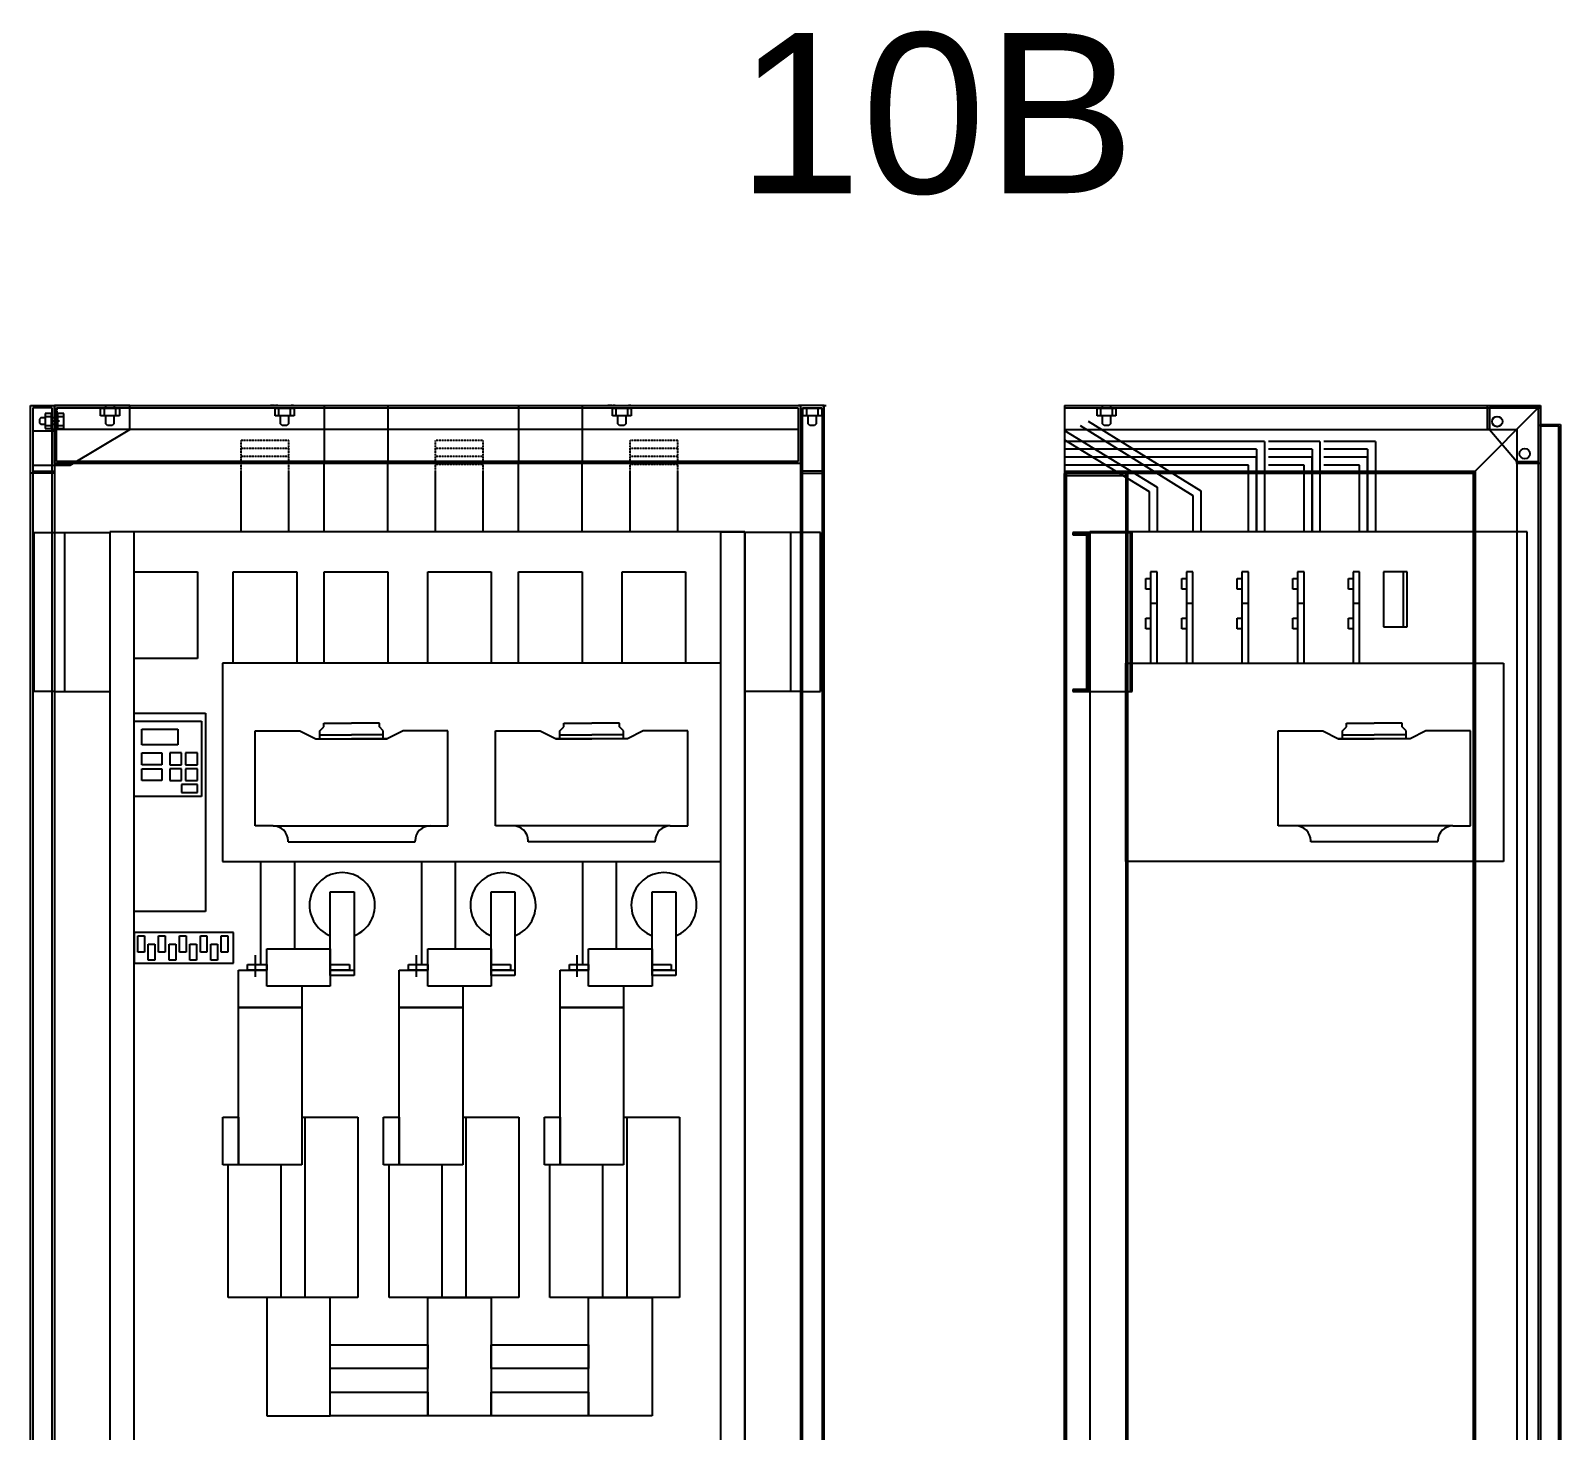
# Model space of a CAD drawing. Header units: millimetres. Extents: x 3151 to 30896, y 1337 to 7086.
# Drawn here: x 7179 to 9106, y 2246 to 4009 of the extents above; entities that cross this region are included whole.
import ezdxf

# ---------------------------------------------------------------- set-up
doc = ezdxf.new("R2010")
doc.units = ezdxf.units.MM
for name, pattern in [('CENTER', [2, 1.25, -0.25, 0.25, -0.25]), ('DASHED', [0.75, 0.5, -0.25]), ('DASHED2', [0.375, 0.25, -0.125])]:
    doc.linetypes.add(name, pattern=pattern)
doc.styles.get("Standard").update_dxf_attribs({"font": 'arial.ttf'})

msp = doc.modelspace()

# ---------------------------------------------------------------- hatches: boundary and pattern name
msp.add_hatch(color=7).paths.add_polyline_path([(9051.5, 3463.7), (9051.5, 3466.3), (9078.8, 3466.3), (9078.8, 3534), (9017.1, 3534), (9017.1, 3506.7), (9014.5, 3506.7), (9014.5, 3536.7), (9081.5, 3536.7), (9081.5, 3463.7)])
at = {"linetype": 'Continuous'}
msp.add_hatch(color=7, dxfattribs=at).paths.add_polyline_path([(8564.3, 3176.7), (8567, 3176.7), (8567, 3376.7), (8564.3, 3376.7)])

# ---------------------------------------------------------------- linework, layer by layer
at = {"color": 7}
for p, q in [((7178.8, 3451.7), (7178.8, 3536.7)), ((7178.8, 3536.7), (7208.8, 3536.7)), ((7178.8, 1336.7), (7178.8, 3536.7)), ((7178.8, 3536.7), (7208.8, 3536.7)), ((7206.2, 3534), (7181.5, 3534)), ((7181.5, 3534), (7181.5, 3454.3)), ((7206.2, 3534), (7181.5, 3534)), ((7181.5, 3534), (7181.5, 1339.3)), ((7206.2, 3506.7), (7206.2, 3534)), ((7206.2, 1339.3), (7206.2, 3534)), ((7208.8, 3536.7), (7208.8, 3506.7)), ((7208.8, 3536.7), (7208.8, 3504.7)), ((7303.8, 3536.7), (7208.8, 3536.7)), ((7208.8, 3536.7), (7208.8, 1336.7)), ((7208.8, 3463.7), (7208.8, 3536.7)), ((7208.8, 3536.7), (8148.8, 3536.7)), ((7211.5, 3534), (8146.2, 3534)), ((7211.5, 3466.3), (7211.5, 3534)), ((7266.3, 3536.7), (7261.3, 3536.7)), ((7266.9, 3533.7), (7290.7, 3533.7)), ((7266.9, 3523.7), (7266.9, 3533.7)), ((7270.3, 3536.7), (7267.3, 3536.7)), ((7271.8, 3523.7), (7271.8, 3533.7)), ((7271.8, 3533.7), (7285.8, 3533.7)), ((7285.8, 3533.7), (7285.8, 3523.7)), ((7290.3, 3536.7), (7287.3, 3536.7)), ((7290.7, 3533.7), (7290.7, 3523.7)), ((7291.3, 3536.7), (7296.3, 3536.7)), ((7303.8, 3506.7), (7303.8, 3536.7)), ((7486.3, 3536.7, 62.6), (7481.3, 3536.7, 62.6)), ((7486.9, 3533.7, 62.6), (7510.8, 3533.7, 62.6)), ((7486.9, 3523.7, 62.6), (7486.9, 3533.7, 62.6)), ((7490.3, 3536.7, 62.6), (7487.3, 3536.7, 62.6)), ((7491.8, 3523.7, 62.6), (7491.8, 3533.7, 62.6)), ((7491.8, 3533.7, 62.6), (7505.8, 3533.7, 62.6)), ((7505.8, 3533.7, 62.6), (7505.8, 3523.7, 62.6)), ((7510.3, 3536.7, 62.6), (7507.3, 3536.7, 62.6)), ((7510.8, 3533.7, 62.6), (7510.8, 3523.7, 62.6)), ((7511.3, 3536.7, 62.6), (7516.3, 3536.7, 62.6)), ((7548.8, 3536.7, 62.6), (7548.8, 3463.7, 62.6)), ((7548.8, 3534, 62.6), (7628.8, 3534, 62.6)), ((7628.8, 3536.7, 62.6), (7628.8, 3463.7, 62.6)), ((7793.8, 3536.7), (7793.8, 3463.7)), ((7873.8, 3536.7), (7873.8, 3463.7)), ((7911.3, 3536.7), (7906.3, 3536.7)), ((7911.9, 3533.7), (7935.8, 3533.7)), ((7911.9, 3523.7), (7911.9, 3533.7)), ((7915.3, 3536.7), (7912.3, 3536.7)), ((7916.8, 3523.7), (7916.8, 3533.7)), ((7916.8, 3533.7), (7930.8, 3533.7)), ((7930.8, 3533.7), (7930.8, 3523.7)), ((7935.3, 3536.7), (7932.3, 3536.7)), ((7935.8, 3533.7), (7935.8, 3523.7)), ((7936.3, 3536.7), (7941.3, 3536.7)), ((8146.2, 3534), (8146.2, 3466.3)), ((8151.3, 3536.7), (8146.3, 3536.7)), ((8178.8, 3536.7), (8148.8, 3536.7)), ((8148.8, 3536.7), (8148.8, 3506.7)), ((8178.8, 3536.7), (8148.8, 3536.7)), ((8148.8, 3536.7), (8148.8, 1336.7)), ((8148.8, 3536.7), (8148.8, 3463.7)), ((8151.5, 3506.7), (8151.5, 3534)), ((8151.5, 3534), (8176.2, 3534)), ((8151.5, 3534), (8176.2, 3534)), ((8151.5, 1339.3), (8151.5, 3534)), ((8151.9, 3533.7), (8175.8, 3533.7)), ((8151.9, 3523.7), (8151.9, 3533.7)), ((8155.3, 3536.7), (8152.3, 3536.7)), ((8156.8, 3523.7), (8156.8, 3533.7)), ((8156.8, 3533.7), (8170.8, 3533.7)), ((8170.8, 3533.7), (8170.8, 3523.7)), ((8175.3, 3536.7), (8172.3, 3536.7)), ((8175.8, 3533.7), (8175.8, 3523.7)), ((8176.2, 3534), (8176.2, 3454.3)), ((8176.2, 3534), (8176.2, 1339.3)), ((8176.3, 3536.7), (8181.3, 3536.7)), ((8178.8, 3451.7), (8178.8, 3536.7)), ((8178.8, 1336.7), (8178.8, 3536.7)), ((8481.5, 3536.7), (8551.5, 3536.7)), ((8481.5, 3536.7), (9081.5, 3536.7)), ((8481.5, 3536.7), (8481.5, 1336.7)), ((8481.5, 3534), (9081.5, 3534)), ((8522.6, 3533.7), (8546.4, 3533.7)), ((8522.6, 3523.7), (8522.6, 3533.7)), ((8527.5, 3523.7), (8527.5, 3533.7)), ((8527.5, 3533.7), (8541.5, 3533.7)), ((8529.5, 3533.7), (8529.5, 3536.7)), ((8539.5, 3536.7), (8539.5, 3533.7)), ((8541.5, 3533.7), (8541.5, 3523.7)), ((8546.4, 3533.7), (8546.4, 3523.7)), ((9081.5, 3536.7), (8996.5, 3451.7)), ((9014.5, 3506.7), (9014.5, 3536.7)), ((9014.5, 3536.7), (9081.5, 3536.7)), ((9078.8, 3534), (9017.1, 3534)), ((9017.1, 3534), (9017.1, 3506.7)), ((9078.8, 1336.7), (9078.8, 3536.7)), ((9078.8, 3466.3), (9078.8, 3534)), ((9081.5, 3536.7), (9081.5, 1336.7)), ((9081.5, 3536.7), (9081.5, 3463.7)), ((7191.7, 3521.2), (7190.1, 3519.6)), ((7190.1, 3519.6), (7190.1, 3514.8)), ((7190.1, 3514.8), (7191.7, 3513.2)), ((7197.3, 3521.2), (7191.7, 3521.2)), ((7191.7, 3513.2), (7197.3, 3513.2)), ((7205.3, 3526.7), (7197.3, 3526.7)), ((7197.3, 3526.7), (7197.3, 3507.7)), ((7197.3, 3522.8), (7197.3, 3511.6)), ((7205.3, 3522.8), (7197.3, 3522.8)), ((7197.3, 3511.6), (7205.3, 3511.6)), ((7205.3, 3507.7), (7205.3, 3526.7)), ((7205.3, 3511.6), (7205.3, 3522.8)), ((7212.7, 3521.2), (7205.3, 3521.2)), ((7205.3, 3513.2), (7212.7, 3513.2)), ((7220.7, 3526.7), (7212.7, 3526.7)), ((7212.7, 3526.7), (7212.7, 3507.7)), ((7212.7, 3522.8), (7212.7, 3511.6)), ((7220.7, 3522.8), (7212.7, 3522.8)), ((7212.7, 3513.2), (7212.7, 3521.2)), ((7212.7, 3511.6), (7220.7, 3511.6)), ((7220.7, 3507.7), (7220.7, 3526.7)), ((7220.7, 3511.6), (7220.7, 3522.8)), ((7290.7, 3523.7), (7266.9, 3523.7)), ((7285.8, 3523.7), (7271.8, 3523.7)), ((7273.8, 3513.8), (7273.8, 3523.7)), ((7275.8, 3511.8), (7273.8, 3513.8)), ((7281.8, 3511.8), (7275.8, 3511.8)), ((7283.8, 3513.8), (7281.8, 3511.8)), ((7283.8, 3523.7), (7283.8, 3513.8)), ((7510.8, 3523.7, 62.6), (7486.9, 3523.7, 62.6)), ((7505.8, 3523.7, 62.6), (7491.8, 3523.7, 62.6)), ((7493.8, 3513.8, 62.6), (7493.8, 3523.7, 62.6)), ((7495.8, 3511.8, 62.6), (7493.8, 3513.8, 62.6)), ((7501.8, 3511.8, 62.6), (7495.8, 3511.8, 62.6)), ((7503.8, 3513.8, 62.6), (7501.8, 3511.8, 62.6)), ((7503.8, 3523.7, 62.6), (7503.8, 3513.8, 62.6)), ((7935.8, 3523.7), (7911.9, 3523.7)), ((7930.8, 3523.7), (7916.8, 3523.7)), ((7918.8, 3513.8), (7918.8, 3523.7)), ((7920.8, 3511.8), (7918.8, 3513.8)), ((7926.8, 3511.8), (7920.8, 3511.8)), ((7928.8, 3513.8), (7926.8, 3511.8)), ((7928.8, 3523.7), (7928.8, 3513.8)), ((8175.8, 3523.7), (8151.9, 3523.7)), ((8170.8, 3523.7), (8156.8, 3523.7)), ((8158.8, 3513.8), (8158.8, 3523.7)), ((8160.8, 3511.8), (8158.8, 3513.8)), ((8166.8, 3511.8), (8160.8, 3511.8)), ((8168.8, 3513.8), (8166.8, 3511.8)), ((8168.8, 3523.7), (8168.8, 3513.8)), ((8501.5, 3511.5), (8643.5, 3423.6)), ((8511.5, 3517.1), (8653.5, 3429.2)), ((8546.4, 3523.7), (8522.6, 3523.7)), ((8541.5, 3523.7), (8527.5, 3523.7)), ((8529.5, 3513.8), (8529.5, 3523.7)), ((8531.5, 3511.8), (8529.5, 3513.8)), ((8537.5, 3511.8), (8531.5, 3511.8)), ((8539.5, 3513.8), (8537.5, 3511.8)), ((8539.5, 3523.7), (8539.5, 3513.8)), ((9081.5, 3510.8), (9081.5, 3512.8)), ((9081.5, 3512.8), (9106.5, 3512.8)), ((9081.5, 3510.8), (9081.5, 1401.8)), ((9104.5, 3510.8), (9081.5, 3510.8)), ((9104.5, 1401.8), (9104.5, 3510.8)), ((9106.5, 3512.8), (9106.5, 1399.8)), ((7208.8, 3504.7), (7181.5, 3504.7)), ((7181.5, 3504.7), (7181.5, 3461.7)), ((7197.3, 3507.7), (7205.3, 3507.7)), ((7208.8, 3506.7), (7206.2, 3506.7)), ((8146.2, 3506.7), (7211.5, 3506.7)), ((7212.7, 3507.7), (7220.7, 3507.7)), ((7228.8, 3461.7), (7303.8, 3506.7)), ((8148.8, 3506.7), (8151.5, 3506.7)), ((8481.5, 3506.7), (9051.5, 3506.7)), ((8481.5, 3505.5), (8598.5, 3434.1)), ((8481.5, 3493.8), (8588.5, 3428.5)), ((8733.5, 3491.7, 13.6), (8481.5, 3491.7, 2.9)), ((8733.5, 3491.7, 14.3), (8733.5, 3377.7)), ((8803.5, 3491.7, 13.4), (8738.5, 3491.7, 13.6)), ((8803.5, 3491.7, 14.1), (8803.5, 3377.7, -0.2)), ((8873.5, 3491.7, 13.4), (8808.5, 3491.7, 13.4)), ((8873.5, 3491.7, 14.1), (8873.5, 3377.7, -0.2)), ((9017.1, 3506.7), (9014.5, 3506.7)), ((9017.1, 3506.7), (9051.5, 3466.3)), ((9051.5, 3506.7), (9051.5, 1366.7)), ((8723.5, 3481.7, 13.6), (8481.5, 3481.7, 2.7)), ((8723.5, 3471.7, 13.6), (8481.5, 3471.7, 2.3)), ((8723.5, 3481.7, 14.3), (8723.5, 3377.7)), ((8723.5, 3377.7), (8723.5, 3471.7, 14.3)), ((8793.5, 3481.7, 13.4), (8738.5, 3481.7, 13.6)), ((8793.5, 3471.7, 13.4), (8738.5, 3471.7, 13.6)), ((8793.5, 3481.7, 14.1), (8793.5, 3377.7, -0.2)), ((8793.5, 3377.7, -0.2), (8793.5, 3471.7, 14.1)), ((8863.5, 3481.7, 13.4), (8808.5, 3481.7, 13.4)), ((8863.5, 3471.7, 13.4), (8808.5, 3471.7, 13.4)), ((8863.5, 3481.7, 14.1), (8863.5, 3377.7, -0.2)), ((8863.5, 3377.7, -0.2), (8863.5, 3471.7, 14.1)), ((7208.8, 3451.7), (7178.8, 3451.7)), ((7181.5, 3461.7), (7228.8, 3461.7)), ((7181.5, 3454.3), (7208.8, 3454.3)), ((8148.8, 3463.7), (7208.8, 3463.7)), ((7208.8, 3454.3), (7208.8, 3451.7)), ((8146.2, 3466.3), (7211.5, 3466.3)), ((7444.2, 3377.7, -0.7), (7444.2, 3452.7, -0.7)), ((7504.2, 3377.7, -0.7), (7504.2, 3452.7, -0.7)), ((7548.8, 3377.7, 62.6), (7548.8, 3463.7, 62.6)), ((7628.8, 3377.7, 62.6), (7628.8, 3463.7, 62.6)), ((7689.2, 3377.7, -0.7), (7689.2, 3452.7, -0.7)), ((7749.2, 3377.7, -0.7), (7749.2, 3452.7, -0.7)), ((7793.8, 3377.7), (7793.8, 3463.7)), ((7873.8, 3377.7), (7873.8, 3463.7)), ((7934.2, 3377.7, -0.7), (7934.2, 3452.7, -0.7)), ((7994.2, 3377.7, -0.7), (7994.2, 3452.7, -0.7)), ((8148.8, 3454.3), (8148.8, 3451.7)), ((8176.2, 3454.3), (8148.8, 3454.3)), ((8148.8, 3451.7), (8178.8, 3451.7)), ((8713.5, 3461.7, 13.6), (8481.5, 3461.7, 2)), ((8481.5, 3454.3), (8999.1, 3454.3)), ((8481.5, 3451.7), (8996.5, 3451.7)), ((8481.5, 1422.2), (8481.5, 3451.2)), ((8561.5, 3451.2), (8481.5, 3451.2)), ((8481.5, 3451.2), (8481.5, 1422.2)), ((8484.1, 1422.2), (8484.1, 3451.2)), ((8558.8, 3451.2), (8558.8, 1422.2)), ((8561.5, 1422.2), (8561.5, 3451.2)), ((8713.5, 3377.7), (8713.5, 3461.7, 14.3)), ((8783.5, 3461.7, 13.4), (8738.5, 3461.7, 13.6)), ((8783.5, 3377.7, -0.2), (8783.5, 3461.7, 14.1)), ((8853.5, 3461.7, 13.4), (8808.5, 3461.7, 13.4)), ((8853.5, 3377.7, -0.2), (8853.5, 3461.7, 14.1)), ((8996.5, 3451.7), (8996.5, 1421.7)), ((8999.1, 3454.3), (8999.1, 1419)), ((9051.5, 3463.7), (9051.5, 3466.3)), ((9051.5, 3466.3), (9078.8, 3466.3)), ((9081.5, 3463.7), (9051.5, 3463.7)), ((8484.1, 3448.5), (8558.8, 3448.5)), ((8598.5, 3434.1), (8598.5, 3377.7)), ((8588.5, 3428.5), (8588.5, 3377.7)), ((8643.5, 3423.6), (8643.5, 3377.7)), ((8653.5, 3429.2), (8653.5, 3377.7)), ((7183.5, 3176.7), (7183.5, 3376.7)), ((7183.5, 3376.7), (7208.8, 3376.7)), ((7208.8, 3376.7), (7278.8, 3376.7)), ((7208.8, 3376.7), (7208.8, 3176.7)), ((7221.5, 3376.7), (7221.5, 3176.7)), ((8078.8, 3377.7), (7278.8, 3377.7)), ((7278.8, 3377.7), (7278.8, 1977.7)), ((7309.2, 3377.7), (7278.8, 3377.7)), ((7278.8, 3377.7), (7278.8, 1977.7)), ((7309.2, 1977.7), (7309.2, 3377.7)), ((8048.5, 3377.7), (8078.8, 3377.7)), ((8048.5, 1977.7), (8048.5, 3377.7)), ((8078.8, 1977.7), (8078.8, 3377.7)), ((8078.8, 3377.7), (8078.8, 1977.7)), ((8148.8, 3376.7), (8078.8, 3376.7)), ((8136.2, 3376.7), (8136.2, 3176.7)), ((8174.2, 3376.7), (8148.8, 3376.7)), ((8148.8, 3376.7), (8148.8, 3176.7)), ((8174.2, 3176.7), (8174.2, 3376.7)), ((8512, 3376.7), (8492, 3376.7)), ((8492, 3376.7), (8492, 3374)), ((8492, 3375.4), (8510.7, 3375.4)), ((8492, 3374), (8509.3, 3374)), ((8509.3, 3374), (8509.3, 3179.3)), ((8510.7, 3375.4), (8510.7, 3178)), ((8512, 3176.7), (8512, 3376.7)), ((8512, 3376.7), (8564.3, 3376.7)), ((8564.3, 3376.7), (8512, 3376.7)), ((8512, 3376.7), (8512, 3176.7)), ((9064.5, 3377.7), (8513.5, 3377.7)), ((8513.5, 3377.7), (8513.5, 1977.7)), ((8567, 3376.7), (8564.3, 3376.7)), ((8564.3, 3376.7), (8564.3, 3176.7)), ((8567, 3176.7), (8567, 3376.7)), ((9064.5, 1977.7), (9064.5, 3377.7)), ((7309.2, 3327.3), (7389.2, 3327.3)), ((7309.2, 3218.3), (7309.2, 3327.3)), ((7389.2, 3327.3), (7389.2, 3218.3)), ((7434.2, 3212.3), (7434.2, 3327.3)), ((7434.2, 3327.3), (7514.2, 3327.3)), ((7514.2, 3327.3), (7514.2, 3212.3)), ((7548.8, 3212.3), (7548.8, 3327.3)), ((7548.8, 3327.3), (7628.8, 3327.3)), ((7628.8, 3327.3), (7628.8, 3212.3)), ((7679.2, 3212.3), (7679.2, 3327.3)), ((7679.2, 3327.3), (7759.2, 3327.3)), ((7759.2, 3327.3), (7759.2, 3212.3)), ((7793.8, 3212.3), (7793.8, 3327.3)), ((7793.8, 3327.3), (7873.8, 3327.3)), ((7873.8, 3327.3), (7873.8, 3212.3)), ((7924.2, 3212.3), (7924.2, 3327.3)), ((7924.2, 3327.3), (8004.2, 3327.3)), ((8004.2, 3327.3), (8004.2, 3212.3)), ((8584.3, 3319.1), (8590.2, 3319.1)), ((8584.3, 3305.5), (8584.3, 3319.1)), ((8598.5, 3327.3), (8590.2, 3327.3)), ((8590.2, 3327.3), (8590.2, 3212.3)), ((8590.2, 3319.1), (8590.2, 3305.5)), ((8598.5, 3212.3), (8598.5, 3327.3)), ((8629.3, 3319.1), (8635.2, 3319.1)), ((8629.3, 3305.5), (8629.3, 3319.1)), ((8643.5, 3327.3), (8635.2, 3327.3)), ((8635.2, 3327.3), (8635.2, 3212.3)), ((8635.2, 3319.1), (8635.2, 3305.5)), ((8643.5, 3212.3), (8643.5, 3327.3)), ((8699.3, 3319.1), (8705.2, 3319.1)), ((8699.3, 3305.5), (8699.3, 3319.1)), ((8713.5, 3327.3), (8705.2, 3327.3)), ((8705.2, 3327.3), (8705.2, 3212.3)), ((8705.2, 3319.1), (8705.2, 3305.5)), ((8713.5, 3212.3), (8713.5, 3327.3)), ((8769.3, 3319.1), (8775.2, 3319.1)), ((8769.3, 3305.5), (8769.3, 3319.1)), ((8783.5, 3327.3), (8775.2, 3327.3)), ((8775.2, 3327.3), (8775.2, 3212.3)), ((8775.2, 3319.1), (8775.2, 3305.5)), ((8783.5, 3212.3), (8783.5, 3327.3)), ((8839.3, 3319.1), (8845.2, 3319.1)), ((8839.3, 3305.5), (8839.3, 3319.1)), ((8853.5, 3327.3), (8845.2, 3327.3)), ((8845.2, 3327.3), (8845.2, 3212.3)), ((8845.2, 3319.1), (8845.2, 3305.5)), ((8853.5, 3212.3), (8853.5, 3327.3)), ((8913.5, 3327.3), (8883.7, 3327.3)), ((8883.7, 3327.3), (8883.7, 3258.2)), ((8913.5, 3258.2), (8913.5, 3327.3)), ((8590.2, 3305.5), (8584.3, 3305.5)), ((8635.2, 3305.5), (8629.3, 3305.5)), ((8705.2, 3305.5), (8699.3, 3305.5)), ((8775.2, 3305.5), (8769.3, 3305.5)), ((8845.2, 3305.5), (8839.3, 3305.5)), ((8598.5, 3287.3), (8590.2, 3287.3)), ((8590.2, 3287.3), (8590.2, 3212.3)), ((8598.5, 3212.3), (8598.5, 3287.3)), ((8643.5, 3287.3), (8635.2, 3287.3)), ((8635.2, 3287.3), (8635.2, 3212.3)), ((8643.5, 3212.3), (8643.5, 3287.3)), ((8713.5, 3287.3), (8705.2, 3287.3)), ((8705.2, 3287.3), (8705.2, 3212.3)), ((8713.5, 3212.3), (8713.5, 3287.3)), ((8783.5, 3287.3), (8775.2, 3287.3)), ((8775.2, 3287.3), (8775.2, 3212.3)), ((8783.5, 3212.3), (8783.5, 3287.3)), ((8853.5, 3287.3), (8845.2, 3287.3)), ((8845.2, 3287.3), (8845.2, 3212.3)), ((8853.5, 3212.3), (8853.5, 3287.3)), ((8584.3, 3269.1), (8590.2, 3269.1)), ((8584.3, 3255.5), (8584.3, 3269.1)), ((8590.2, 3269.1), (8590.2, 3255.5)), ((8629.3, 3269.1), (8635.2, 3269.1)), ((8629.3, 3255.5), (8629.3, 3269.1)), ((8635.2, 3269.1), (8635.2, 3255.5)), ((8699.3, 3269.1), (8705.2, 3269.1)), ((8699.3, 3255.5), (8699.3, 3269.1)), ((8705.2, 3269.1), (8705.2, 3255.5)), ((8769.3, 3269.1), (8775.2, 3269.1)), ((8769.3, 3255.5), (8769.3, 3269.1)), ((8775.2, 3269.1), (8775.2, 3255.5)), ((8839.3, 3269.1), (8845.2, 3269.1)), ((8839.3, 3255.5), (8839.3, 3269.1)), ((8845.2, 3269.1), (8845.2, 3255.5)), ((8883.7, 3258.2), (8913.5, 3258.2)), ((8590.2, 3255.5), (8584.3, 3255.5)), ((8635.2, 3255.5), (8629.3, 3255.5)), ((8705.2, 3255.5), (8699.3, 3255.5)), ((8775.2, 3255.5), (8769.3, 3255.5)), ((8845.2, 3255.5), (8839.3, 3255.5)), ((7389.2, 3218.3), (7309.2, 3218.3)), ((8048.5, 3212.3), (7420.8, 3212.3)), ((7420.8, 3212.3), (7420.8, 2962.3)), ((8048.5, 2962.3), (8048.5, 3212.3)), ((8559, 3212.3), (9034.6, 3212.3)), ((8559, 2962.3), (8559, 3212.3)), ((8590.2, 3212.3), (8598.5, 3212.3)), ((8590.2, 3212.3), (8598.5, 3212.3)), ((8635.2, 3212.3), (8643.5, 3212.3)), ((8635.2, 3212.3), (8643.5, 3212.3)), ((8705.2, 3212.3), (8713.5, 3212.3)), ((8705.2, 3212.3), (8713.5, 3212.3)), ((8775.2, 3212.3), (8783.5, 3212.3)), ((8775.2, 3212.3), (8783.5, 3212.3)), ((8845.2, 3212.3), (8853.5, 3212.3)), ((8845.2, 3212.3), (8853.5, 3212.3)), ((9034.6, 3212.3), (9034.6, 2962.3)), ((7208.8, 3176.7), (7183.5, 3176.7)), ((7208.8, 3176.7), (7278.8, 3176.7)), ((8148.8, 3176.7), (8078.8, 3176.7)), ((8148.8, 3176.7), (8174.2, 3176.7)), ((8509.3, 3179.3), (8492, 3179.3)), ((8492, 3179.3), (8492, 3176.7)), ((8510.7, 3178), (8492, 3178)), ((8492, 3176.7), (8512, 3176.7)), ((8512, 3176.7), (8564.3, 3176.7)), ((8564.3, 3176.7), (8567, 3176.7)), ((7309.2, 2899.3), (7309.2, 3149.3)), ((7309.2, 3149.3), (7399.2, 3149.3)), ((7399.2, 3149.3), (7399.2, 2899.3)), ((7309.2, 3139.3), (7394.2, 3139.3)), ((7319.2, 3129.3), (7364.2, 3129.3)), ((7319.2, 3109.3), (7319.2, 3129.3)), ((7364.2, 3129.3), (7364.2, 3109.3)), ((7394.2, 3139.3), (7394.2, 3044.3)), ((7462, 3007.3), (7462, 3126.9)), ((7462, 3126.9), (7518.3, 3126.9)), ((7518.3, 3126.9), (7538.3, 3116.9)), ((7543.3, 3126.9), (7548.3, 3131.9)), ((7543.3, 3116.9), (7543.3, 3126.9)), ((7548.3, 3131.9), (7548.3, 3136.9)), ((7548.3, 3136.9), (7583.3, 3136.9)), ((7618.3, 3136.9), (7583.3, 3136.9)), ((7618.3, 3131.9), (7618.3, 3136.9)), ((7623.3, 3126.9), (7618.3, 3131.9)), ((7623.3, 3116.9), (7623.3, 3126.9)), ((7648.3, 3126.9), (7628.3, 3116.9)), ((7704.6, 3126.9), (7648.3, 3126.9)), ((7704.6, 3007.3), (7704.6, 3126.9)), ((7764.6, 3007.3), (7764.6, 3126.9)), ((7764.6, 3126.9), (7820.9, 3126.9)), ((7820.9, 3126.9), (7840.9, 3116.9)), ((7845.9, 3126.9), (7850.9, 3131.9)), ((7845.9, 3116.9), (7845.9, 3126.9)), ((7850.9, 3131.9), (7850.9, 3136.9)), ((7850.9, 3136.9), (7885.9, 3136.9)), ((7920.9, 3136.9), (7885.9, 3136.9)), ((7920.9, 3131.9), (7920.9, 3136.9)), ((7925.9, 3126.9), (7920.9, 3131.9)), ((7925.9, 3116.9), (7925.9, 3126.9)), ((7950.9, 3126.9), (7930.9, 3116.9)), ((8007.2, 3126.9), (7950.9, 3126.9)), ((8007.2, 3007.3), (8007.2, 3126.9)), ((8750.7, 3007.3), (8750.7, 3126.9)), ((8750.7, 3126.9), (8807, 3126.9)), ((8807, 3126.9), (8827, 3116.9)), ((8832, 3126.9), (8837, 3131.9)), ((8832, 3116.9), (8832, 3126.9)), ((8837, 3131.9), (8837, 3136.9)), ((8837, 3136.9), (8872, 3136.9)), ((8907, 3136.9), (8872, 3136.9)), ((8907, 3131.9), (8907, 3136.9)), ((8912, 3126.9), (8907, 3131.9)), ((8912, 3116.9), (8912, 3126.9)), ((8937, 3126.9), (8917, 3116.9)), ((8993.3, 3126.9), (8937, 3126.9)), ((8993.3, 3007.3), (8993.3, 3126.9)), ((7364.2, 3109.3), (7319.2, 3109.3)), ((7538.3, 3116.9), (7628.3, 3116.9)), ((7538.3, 3116.9), (7543.3, 3116.9)), ((7543.3, 3121.9), (7583.3, 3121.9)), ((7623.3, 3121.9), (7583.3, 3121.9)), ((7623.3, 3116.9), (7583.3, 3116.9)), ((7628.3, 3116.9), (7623.3, 3116.9)), ((7840.9, 3116.9), (7845.9, 3116.9)), ((7930.9, 3116.9), (7840.9, 3116.9)), ((7845.9, 3121.9), (7885.9, 3121.9)), ((7845.9, 3116.9), (7885.9, 3116.9)), ((7925.9, 3121.9), (7885.9, 3121.9)), ((7930.9, 3116.9), (7925.9, 3116.9)), ((8827, 3116.9), (8832, 3116.9)), ((8917, 3116.9), (8827, 3116.9)), ((8832, 3121.9), (8872, 3121.9)), ((8832, 3116.9), (8872, 3116.9)), ((8912, 3121.9), (8872, 3121.9)), ((8917, 3116.9), (8912, 3116.9)), ((7319.2, 3099.3), (7344.2, 3099.3)), ((7319.2, 3084.3), (7319.2, 3099.3)), ((7344.2, 3084.3), (7319.2, 3084.3)), ((7344.2, 3099.3), (7344.2, 3084.3)), ((7369.2, 3099.3), (7354.2, 3099.3)), ((7354.2, 3099.3), (7354.2, 3084.3)), ((7354.2, 3084.3), (7369.2, 3084.3)), ((7369.2, 3084.3), (7369.2, 3099.3)), ((7389.2, 3099.3), (7374.2, 3099.3)), ((7374.2, 3099.3), (7374.2, 3084.3)), ((7374.2, 3084.3), (7389.2, 3084.3)), ((7389.2, 3084.3), (7389.2, 3099.3)), ((7319.2, 3079.3), (7344.2, 3079.3)), ((7319.2, 3064.3), (7319.2, 3079.3)), ((7344.2, 3079.3), (7344.2, 3064.3)), ((7369.2, 3079.3), (7354.2, 3079.3)), ((7354.2, 3079.3), (7354.2, 3064.3)), ((7369.2, 3064.3), (7369.2, 3079.3)), ((7389.2, 3079.3), (7374.2, 3079.3)), ((7374.2, 3079.3), (7374.2, 3064.3)), ((7389.2, 3064.3), (7389.2, 3079.3)), ((7344.2, 3064.3), (7319.2, 3064.3)), ((7354.2, 3064.3), (7369.2, 3064.3)), ((7389.2, 3059.3), (7369.2, 3059.3)), ((7369.2, 3059.3), (7369.2, 3049.3)), ((7369.2, 3049.3), (7389.2, 3049.3)), ((7374.2, 3064.3), (7389.2, 3064.3)), ((7389.2, 3049.3), (7389.2, 3059.3)), ((7394.2, 3044.3), (7309.2, 3044.3)), ((7484.3, 3007.3), (7462, 3007.3)), ((7484.3, 3007.3), (7682.3, 3007.3)), ((7682.3, 3007.3), (7704.6, 3007.3)), ((7786.9, 3007.3), (7764.6, 3007.3)), ((7984.9, 3007.3), (7786.9, 3007.3)), ((7984.9, 3007.3), (8007.2, 3007.3)), ((8773, 3007.3), (8750.7, 3007.3)), ((8971, 3007.3), (8773, 3007.3)), ((8971, 3007.3), (8993.3, 3007.3)), ((7503.3, 2987.3), (7503.3, 2988.3)), ((7663.3, 2987.3), (7663.3, 2988.3)), ((7805.9, 2987.3), (7805.9, 2988.3)), ((7965.9, 2987.3), (7965.9, 2988.3)), ((8792, 2987.3), (8792, 2988.3)), ((8952, 2987.3), (8952, 2988.3)), ((7503.3, 2987.3), (7663.3, 2987.3)), ((7965.9, 2987.3), (7805.9, 2987.3)), ((8952, 2987.3), (8792, 2987.3)), ((7420.8, 2962.3), (8048.5, 2962.3)), ((7469.1, 2832.7), (7469.1, 2962.3)), ((7511.6, 2852.5), (7511.6, 2962.3)), ((7671.8, 2832.7), (7671.8, 2962.3)), ((7714.3, 2852.5), (7714.3, 2962.3)), ((7874.6, 2832.7), (7874.6, 2962.3)), ((7917.1, 2852.5), (7917.1, 2962.3)), ((9034.6, 2962.3), (8559, 2962.3)), ((7556.5, 2924.1), (7586.5, 2924.1)), ((7556.5, 2818.7), (7556.5, 2924.1)), ((7586.5, 2924.1), (7586.5, 2818.7)), ((7759.2, 2924.1), (7789.2, 2924.1)), ((7759.2, 2818.7), (7759.2, 2924.1)), ((7789.2, 2924.1), (7789.2, 2818.7)), ((7961.9, 2924.1), (7991.9, 2924.1)), ((7961.9, 2818.7), (7961.9, 2924.1)), ((7991.9, 2924.1), (7991.9, 2818.7)), ((7399.2, 2899.3), (7309.2, 2899.3)), ((7434.6, 2873.1), (7309.2, 2873.1)), ((7309.2, 2873.1), (7309.2, 2834.5)), ((7434.6, 2834.5), (7434.6, 2873.1)), ((7314, 2868.7), (7322.3, 2868.7)), ((7314, 2848.4), (7314, 2868.7)), ((7322.3, 2868.7), (7322.3, 2848.4)), ((7327.1, 2858.4), (7335.5, 2858.4)), ((7327.1, 2838.1), (7327.1, 2858.4)), ((7335.5, 2858.4), (7335.5, 2838.1)), ((7340.2, 2868.7), (7348.6, 2868.7)), ((7340.2, 2848.4), (7340.2, 2868.7)), ((7348.6, 2868.7), (7348.6, 2848.4)), ((7353.4, 2858.4), (7361.7, 2858.4)), ((7353.4, 2838.1), (7353.4, 2858.4)), ((7361.7, 2858.4), (7361.7, 2838.1)), ((7366.5, 2868.7), (7374.9, 2868.7)), ((7366.5, 2848.4), (7366.5, 2868.7)), ((7374.9, 2868.7), (7374.9, 2848.4)), ((7379.6, 2858.4), (7388, 2858.4)), ((7379.6, 2838.1), (7379.6, 2858.4)), ((7388, 2858.4), (7388, 2838.1)), ((7392.8, 2868.7), (7401.1, 2868.7)), ((7392.8, 2848.4), (7392.8, 2868.7)), ((7401.1, 2868.7), (7401.1, 2848.4)), ((7405.9, 2858.4), (7414.3, 2858.4)), ((7405.9, 2838.1), (7405.9, 2858.4)), ((7414.3, 2858.4), (7414.3, 2838.1)), ((7419, 2868.7), (7427.4, 2868.7)), ((7419, 2848.4), (7419, 2868.7)), ((7427.4, 2868.7), (7427.4, 2848.4)), ((7309.2, 2834.5), (7434.6, 2834.5)), ((7322.3, 2848.4), (7314, 2848.4)), ((7335.5, 2838.1), (7327.1, 2838.1)), ((7348.6, 2848.4), (7340.2, 2848.4)), ((7361.7, 2838.1), (7353.4, 2838.1)), ((7374.9, 2848.4), (7366.5, 2848.4)), ((7388, 2838.1), (7379.6, 2838.1)), ((7401.1, 2848.4), (7392.8, 2848.4)), ((7414.3, 2838.1), (7405.9, 2838.1)), ((7427.4, 2848.4), (7419, 2848.4)), ((7461.8, 2844.6), (7461.8, 2817)), ((7476.5, 2852.5), (7556.5, 2852.5)), ((7476.5, 2805.5), (7476.5, 2852.5)), ((7556.5, 2852.5), (7556.5, 2805.5)), ((7664.5, 2844.6), (7664.5, 2817)), ((7679.2, 2852.5), (7759.2, 2852.5)), ((7679.2, 2805.5), (7679.2, 2852.5)), ((7759.2, 2852.5), (7759.2, 2805.5)), ((7867.2, 2844.6), (7867.2, 2817)), ((7881.9, 2852.5), (7961.9, 2852.5)), ((7881.9, 2805.5), (7881.9, 2852.5)), ((7961.9, 2852.5), (7961.9, 2805.5)), ((7440.7, 2778.6), (7440.7, 2825.7)), ((7440.7, 2825.7), (7476.5, 2825.7)), ((7452.3, 2832.7), (7476.5, 2832.7)), ((7452.3, 2825.7), (7452.3, 2832.7)), ((7476.5, 2825.7), (7452.3, 2825.7)), ((7476.5, 2832.7), (7476.5, 2825.7)), ((7556.5, 2832.7), (7580.7, 2832.7)), ((7556.5, 2825.7), (7556.5, 2832.7)), ((7580.7, 2825.7), (7556.5, 2825.7)), ((7556.5, 2825.7), (7586.5, 2825.7)), ((7556.5, 2818.7), (7556.5, 2825.7)), ((7586.5, 2818.7), (7556.5, 2818.7)), ((7586.5, 2818.7), (7556.5, 2818.7)), ((7580.7, 2832.7), (7580.7, 2825.7)), ((7586.5, 2825.7), (7586.5, 2818.7)), ((7643.4, 2778.6), (7643.4, 2825.7)), ((7643.4, 2825.7), (7679.2, 2825.7)), ((7655, 2832.7), (7679.2, 2832.7)), ((7655, 2825.7), (7655, 2832.7)), ((7679.2, 2825.7), (7655, 2825.7)), ((7679.2, 2832.7), (7679.2, 2825.7)), ((7759.2, 2832.7), (7783.4, 2832.7)), ((7759.2, 2825.7), (7759.2, 2832.7)), ((7783.4, 2825.7), (7759.2, 2825.7)), ((7759.2, 2825.7), (7789.2, 2825.7)), ((7759.2, 2818.7), (7759.2, 2825.7)), ((7789.2, 2818.7), (7759.2, 2818.7)), ((7789.2, 2818.7), (7759.2, 2818.7)), ((7783.4, 2832.7), (7783.4, 2825.7)), ((7789.2, 2825.7), (7789.2, 2818.7)), ((7846.1, 2778.6), (7846.1, 2825.7)), ((7846.1, 2825.7), (7881.9, 2825.7)), ((7857.7, 2832.7), (7881.9, 2832.7)), ((7857.7, 2825.7), (7857.7, 2832.7)), ((7881.9, 2825.7), (7857.7, 2825.7)), ((7881.9, 2832.7), (7881.9, 2825.7)), ((7961.9, 2832.7), (7986.1, 2832.7)), ((7961.9, 2825.7), (7961.9, 2832.7)), ((7961.9, 2825.7), (7991.9, 2825.7)), ((7961.9, 2818.7), (7961.9, 2825.7)), ((7986.1, 2825.7), (7961.9, 2825.7)), ((7991.9, 2818.7), (7961.9, 2818.7)), ((7991.9, 2818.7), (7961.9, 2818.7)), ((7986.1, 2832.7), (7986.1, 2825.7)), ((7991.9, 2825.7), (7991.9, 2818.7)), ((7556.5, 2805.5), (7476.5, 2805.5)), ((7520.7, 2805.5), (7520.7, 2778.6)), ((7759.2, 2805.5), (7679.2, 2805.5)), ((7723.4, 2805.5), (7723.4, 2778.6)), ((7961.9, 2805.5), (7881.9, 2805.5)), ((7926.1, 2805.5), (7926.1, 2778.6)), ((7520.7, 2778.6), (7440.7, 2778.6)), ((7440.7, 2778.6), (7520.7, 2778.6)), ((7440.7, 2580.2), (7440.7, 2778.6)), ((7520.7, 2778.6), (7520.7, 2580.2)), ((7643.4, 2778.6), (7723.4, 2778.6)), ((7643.4, 2580.2), (7643.4, 2778.6)), ((7723.4, 2778.6), (7643.4, 2778.6)), ((7723.4, 2778.6), (7723.4, 2580.2)), ((7926.1, 2778.6), (7846.1, 2778.6)), ((7846.1, 2778.6), (7926.1, 2778.6)), ((7846.1, 2580.2), (7846.1, 2778.6)), ((7926.1, 2778.6), (7926.1, 2580.2)), ((7420.9, 2580.2), (7420.9, 2640.2)), ((7420.9, 2640.2), (7440.7, 2640.2)), ((7427.9, 2640.2), (7440.7, 2640.2)), ((7440.7, 2640.2), (7440.7, 2580.2)), ((7520.7, 2640.2), (7524.5, 2640.2)), ((7520.7, 2640.2), (7591.2, 2640.2)), ((7524.5, 2640.2), (7524.5, 2413.1)), ((7591.2, 2640.2), (7591.2, 2413.1)), ((7623.7, 2580.2), (7623.7, 2640.2)), ((7623.7, 2640.2), (7643.4, 2640.2)), ((7630.6, 2640.2), (7643.4, 2640.2)), ((7643.4, 2640.2), (7643.4, 2580.2)), ((7723.4, 2640.2), (7727.3, 2640.2)), ((7723.4, 2640.2), (7793.9, 2640.2)), ((7727.3, 2640.2), (7727.3, 2413.1)), ((7793.9, 2640.2), (7793.9, 2413.1)), ((7826.4, 2580.2), (7826.4, 2640.2)), ((7826.4, 2640.2), (7846.1, 2640.2)), ((7833.3, 2640.2), (7846.1, 2640.2)), ((7846.1, 2640.2), (7846.1, 2580.2)), ((7926.1, 2640.2), (7930, 2640.2)), ((7926.1, 2640.2), (7996.6, 2640.2)), ((7930, 2640.2), (7930, 2413.1)), ((7996.6, 2640.2), (7996.6, 2413.1)), ((7440.7, 2580.2), (7420.9, 2580.2)), ((7427.9, 2413.1), (7427.9, 2580.2)), ((7520.7, 2580.2), (7440.7, 2580.2)), ((7494.5, 2413.1), (7494.5, 2580.2)), ((7643.4, 2580.2), (7623.7, 2580.2)), ((7630.6, 2413.1), (7630.6, 2580.2)), ((7723.4, 2580.2), (7643.4, 2580.2)), ((7697.3, 2413.1), (7697.3, 2580.2)), ((7846.1, 2580.2), (7826.4, 2580.2)), ((7833.3, 2413.1), (7833.3, 2580.2)), ((7926.1, 2580.2), (7846.1, 2580.2)), ((7900, 2413.1), (7900, 2580.2)), ((7516.5, 2413.1), (7427.9, 2413.1)), ((7591.2, 2413.1), (7427.9, 2413.1)), ((7556.5, 2413.1), (7476.5, 2413.1)), ((7476.5, 2413.1), (7476.5, 2264.2)), ((7524.5, 2413.1), (7494.5, 2413.1)), ((7556.5, 2264.2), (7556.5, 2413.1)), ((7719.2, 2413.1), (7630.6, 2413.1)), ((7793.9, 2413.1), (7630.6, 2413.1)), ((7679.2, 2413.1), (7759.2, 2413.1)), ((7679.2, 2264.2), (7679.2, 2413.1)), ((7727.3, 2413.1), (7697.3, 2413.1)), ((7759.2, 2413.1), (7759.2, 2264.2)), ((7921.9, 2413.1), (7833.3, 2413.1)), ((7996.6, 2413.1), (7833.3, 2413.1)), ((7881.9, 2413.1), (7961.9, 2413.1)), ((7881.9, 2264.2), (7881.9, 2413.1)), ((7930, 2413.1), (7900, 2413.1)), ((7961.9, 2413.1), (7961.9, 2264.2)), ((7556.5, 2323.8), (7556.5, 2353.8)), ((7556.5, 2353.8), (7679.2, 2353.8)), ((7679.2, 2353.8), (7679.2, 2323.8)), ((7759.2, 2323.8), (7759.2, 2353.8)), ((7759.2, 2353.8), (7881.9, 2353.8)), ((7881.9, 2353.8), (7881.9, 2323.8)), ((7679.2, 2323.8), (7556.5, 2323.8)), ((7881.9, 2323.8), (7759.2, 2323.8)), ((7556.5, 2264.2), (7556.5, 2294.2)), ((7556.5, 2294.2), (7679.2, 2294.2)), ((7679.2, 2294.2), (7679.2, 2264.2)), ((7759.2, 2264.2), (7759.2, 2294.2)), ((7759.2, 2294.2), (7881.9, 2294.2)), ((7881.9, 2294.2), (7881.9, 2264.2)), ((7476.5, 2264.2), (7556.5, 2264.2)), ((7679.2, 2264.2), (7556.5, 2264.2)), ((7759.2, 2264.2), (7679.2, 2264.2)), ((7881.9, 2264.2), (7759.2, 2264.2)), ((7961.9, 2264.2), (7881.9, 2264.2))]:
    msp.add_line(p, q, dxfattribs=at)
at = {"color": 7, "linetype": 'DASHED2'}
for p, q in [((7303.8, 3533.7), (7211.8, 3533.7)), ((7211.8, 3533.7), (7211.8, 3506.7)), ((7273.3, 3536.7), (7273.3, 3533.7)), ((7284.3, 3536.7), (7284.3, 3533.7)), ((7208.8, 3521.7), (7211.8, 3521.7)), ((7208.8, 3512.7), (7211.8, 3512.7)), ((7211.8, 3506.7), (7208.8, 3506.7)), ((7444.2, 3452.7, -0.7), (7444.2, 3492.7, -0.7)), ((7504.2, 3492.7), (7444.2, 3492.7)), ((7504.2, 3452.7, -0.7), (7504.2, 3492.7, -0.7)), ((7689.2, 3452.7, -0.7), (7689.2, 3492.7, -0.7)), ((7749.2, 3492.7), (7689.2, 3492.7)), ((7749.2, 3452.7, -0.7), (7749.2, 3492.7, -0.7)), ((7934.2, 3452.7, -0.7), (7934.2, 3492.7, -0.7)), ((7994.2, 3492.7), (7934.2, 3492.7)), ((7994.2, 3452.7, -0.7), (7994.2, 3492.7, -0.7)), ((7504.2, 3482.7), (7444.2, 3482.7)), ((7504.2, 3472.7), (7444.2, 3472.7)), ((7749.2, 3482.7), (7689.2, 3482.7)), ((7749.2, 3472.7), (7689.2, 3472.7)), ((7994.2, 3482.7), (7934.2, 3482.7)), ((7994.2, 3472.7), (7934.2, 3472.7)), ((7749.2, 3462.7), (7689.2, 3462.7)), ((7994.2, 3462.7), (7934.2, 3462.7))]:
    msp.add_line(p, q, dxfattribs=at)
at = {"color": 7, "linetype": 'CENTER'}
msp.add_line((7215.3, 3517.2), (7205.3, 3517.2), dxfattribs=at)
at = {"color": 7, "linetype": 'DASHED'}
msp.add_line((8909, 3258.2), (8909, 3327.3), dxfattribs=at)
at = {"color": 7, "linetype": 'Continuous'}
for centre in [(9027, 3516.7), (9027, 3516.7), (9061.5, 3476.2), (9061.5, 3476.2)]:
    msp.add_circle(centre, 6.5, dxfattribs=at)
at = {"color": 7}
for centre, radius, start, end in [((7484.3, 2988.3), 19, 0, 90), ((7682.3, 2988.3), 19, 90, 180), ((7786.9, 2988.3), 19, 0, 90), ((7984.9, 2988.3), 19, 90, 180), ((8773, 2988.3), 19, 0, 90), ((8971, 2988.3), 19, 90, 180), ((7571.5, 2907.3), 41.2, 291.3547, 248.6453), ((7774.2, 2907.3), 41.2, 291.3547, 248.6453), ((7976.9, 2907.3), 41.2, 291.3547, 248.6453)]:
    msp.add_arc(centre, radius, start, end, dxfattribs=at)

# ---------------------------------------------------------------- texts
msp.add_text('10B', height=201.81, dxfattribs=at).set_placement((8069, 3804.3))

doc.saveas('drawing.dxf')
